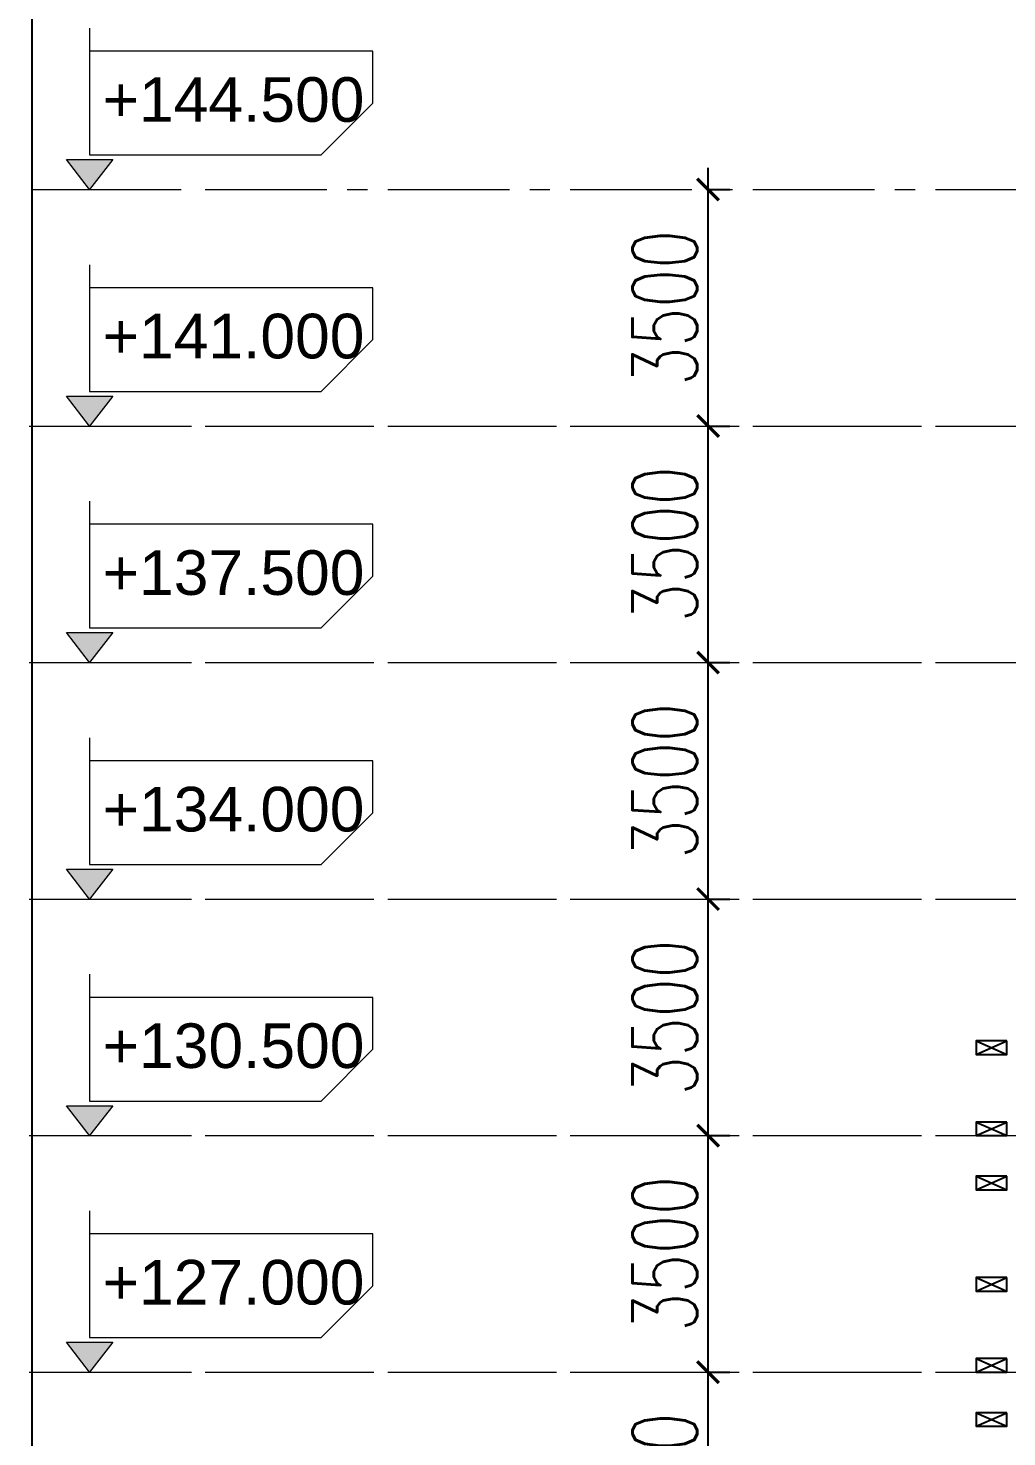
# Model space of a CAD drawing. Header units: millimetres. Extents: x 573003 to 1294762, y -9906 to 413061.
# Drawn here: x 918866 to 933340, y 140519 to 161362 of the extents above; entities that cross this region are included whole.
import ezdxf
from ezdxf.xclip import XClip

# ---------------------------------------------------------------- set-up
doc = ezdxf.new("R2010")
doc.units = ezdxf.units.MM
doc.header["$MEASUREMENT"] = 0
doc.linetypes.add('IMPORT-CE', pattern=[135, 90, -15, 15, -15])
doc.layers.get('DEFPOINTS').update_dxf_attribs({"color": 5, "lineweight": 0})
doc.layers.add('A-GRID-01$0$A-ANNO-DIMS', color=50, linetype='Continuous')
doc.layers.add('A-WALL-PATT', color=251, linetype='Continuous')
for name, color, linetype, lineweight in [('KT-Chu viet', 255, 'Continuous', 20), ('KT-Kich thuoc', 159, 'Continuous', 18), ('KT-Net cot', 2, 'Continuous', 50), ('KT-Net truc', 18, 'Continuous', 15)]:
    doc.layers.add(name, color=color, linetype=linetype, lineweight=lineweight)
doc.styles.add('DIM', font='vnsimli.shx', dxfattribs={"width": 0.7})
doc.styles.add('font unicode ccu', font='arial.ttf')
doc.dimstyles.new('CCU  KT1-320 A1', dxfattribs={"dimscale": 320, "dimtxt": 3, "dimasz": 1, "dimexe": 1, "dimexo": 0, "dimgap": 0.5, "dimtad": 1, "dimdec": 0, "dimdsep": 46, "dimtxsty": 'DIM', "dimblk1": 'ARCHTICK', "dimblk2": 'ARCHTICK', "dimsah": 1, "dimcen": 0, "dimdle": 1, "dimclrd": 256, "dimclre": 256, "dimclrt": 31, "dimadec": 0, "dimazin": 0, "dimtfac": 1, "dimtdec": 0, "dimtix": 1, "dimtmove": 1, "dimatfit": 3, "dimldrblk": 'DOT', "dimfxl": 8, "dimtolj": 1, "dimarcsym": 0})

# ---------------------------------------------------------------- blocks, each defined once
blk = doc.blocks.new('1')
at = {"layer": 'A-GRID-01$0$A-ANNO-DIMS'}
for p, q in [((-85207, -52456), (-84757, -52256)), ((-85207, -52256), (-84757, -52456))]:
    blk.add_line(p, q, dxfattribs=at)
at = {"layer": 'A-GRID-01$0$A-ANNO-DIMS', "elevation": 0}
blk.add_lwpolyline([(-84757, -52256), (-85207, -52256), (-85207, -52456), (-84757, -52456)], close=True, dxfattribs=at)
blk = doc.blocks.new('Apart Floor-NT2')
at = {"layer": 'A-GRID-01$0$A-ANNO-DIMS', "extrusion": (1.18995e-05, 4.99413e-07, 1), "rotation": 0.0003328219572763918}
for p in [(83565, 53907, 35), (83565, 53907, 17), (83565, 52707, 35), (83565, 52707, 17), (83565, 51907, 35), (83565, 51907, 17)]:
    blk.add_blockref('1', p, dxfattribs=at)
blk = doc.blocks.new('_ARCHTICK')
at = {"color": 0, "linetype": 'ByBlock', "const_width": 0.15}
blk.add_lwpolyline([(-0.5, -0.5), (0.5, 0.5)], dxfattribs=at)
blk = doc.blocks.new('*D182')
at = {"layer": 'DEFPOINTS', "color": 0, "transparency": 16777216}
for p in [(0, 127000), (0, 127000), (0, 123500)]:
    blk.add_point(p, dxfattribs=at)
at = {"layer": 'KT-Kich thuoc', "lineweight": -2, "transparency": 16777216}
for p, q in [((0, 123180), (0, 127320)), ((0, 127000), (320, 127000)), ((0, 123500), (320, 123500))]:
    blk.add_line(p, q, dxfattribs=at)
at = {"layer": 'KT-Kich thuoc', "lineweight": -2, "transparency": 16777216, "xscale": 320, "yscale": 320, "zscale": 320}
for p, rotation in [((0, 127000), 90), ((0, 123500), 270)]:
    blk.add_blockref('_ARCHTICK', p, dxfattribs=dict(at, rotation=rotation))
at = {"layer": 'KT-Kich thuoc', "color": 31, "transparency": 16777216, "insert": (-640, 125250), "char_height": 960, "attachment_point": 5, "rotation": 90, "style": 'DIM'}
blk.add_mtext('\\A1;3500', dxfattribs=at)
blk = doc.blocks.new('_Dot')
at = {"color": 0, "linetype": 'ByBlock', "lineweight": -2}
blk.add_line((-0.5, 0), (-1, 0), dxfattribs=at)
at = {"color": 0, "linetype": 'ByBlock', "const_width": 0.5}
blk.add_lwpolyline([(-0.25, 0, 1), (0.25, 0, 1)], format="xyb", close=True, dxfattribs=at)
blk = doc.blocks.new('*D183')
at = {"layer": 'DEFPOINTS', "color": 0, "transparency": 16777216}
for p in [(0, 130500), (0, 130500), (0, 127000)]:
    blk.add_point(p, dxfattribs=at)
at = {"layer": 'KT-Kich thuoc', "lineweight": -2, "transparency": 16777216}
for p, q in [((0, 126680), (0, 130820)), ((0, 130500), (320, 130500)), ((0, 127000), (320, 127000))]:
    blk.add_line(p, q, dxfattribs=at)
at = {"layer": 'KT-Kich thuoc', "lineweight": -2, "transparency": 16777216, "xscale": 320, "yscale": 320, "zscale": 320}
for p, rotation in [((0, 130500), 90), ((0, 127000), 270)]:
    blk.add_blockref('_ARCHTICK', p, dxfattribs=dict(at, rotation=rotation))
at = {"layer": 'KT-Kich thuoc', "color": 31, "transparency": 16777216, "insert": (-640, 128750), "char_height": 960, "attachment_point": 5, "rotation": 90, "style": 'DIM'}
blk.add_mtext('\\A1;3500', dxfattribs=at)
blk = doc.blocks.new('*D189')
at = {"layer": 'DEFPOINTS', "color": 0, "transparency": 16777216}
for p in [(0, 134000), (0, 134000), (0, 130500)]:
    blk.add_point(p, dxfattribs=at)
at = {"layer": 'KT-Kich thuoc', "lineweight": -2, "transparency": 16777216}
for p, q in [((0, 130180), (0, 134320)), ((0, 134000), (320, 134000)), ((0, 130500), (320, 130500))]:
    blk.add_line(p, q, dxfattribs=at)
at = {"layer": 'KT-Kich thuoc', "lineweight": -2, "transparency": 16777216, "xscale": 320, "yscale": 320, "zscale": 320}
for p, rotation in [((0, 134000), 90), ((0, 130500), 270)]:
    blk.add_blockref('_ARCHTICK', p, dxfattribs=dict(at, rotation=rotation))
at = {"layer": 'KT-Kich thuoc', "color": 31, "transparency": 16777216, "insert": (-640, 132250), "char_height": 960, "attachment_point": 5, "rotation": 90, "style": 'DIM'}
blk.add_mtext('\\A1;3500', dxfattribs=at)
blk = doc.blocks.new('*D190')
at = {"layer": 'DEFPOINTS', "color": 0, "transparency": 16777216}
for p in [(0, 137500), (0, 137500), (0, 134000)]:
    blk.add_point(p, dxfattribs=at)
at = {"layer": 'KT-Kich thuoc', "lineweight": -2, "transparency": 16777216}
for p, q in [((0, 133680), (0, 137820)), ((0, 137500), (320, 137500)), ((0, 134000), (320, 134000))]:
    blk.add_line(p, q, dxfattribs=at)
at = {"layer": 'KT-Kich thuoc', "lineweight": -2, "transparency": 16777216, "xscale": 320, "yscale": 320, "zscale": 320}
for p, rotation in [((0, 137500), 90), ((0, 134000), 270)]:
    blk.add_blockref('_ARCHTICK', p, dxfattribs=dict(at, rotation=rotation))
at = {"layer": 'KT-Kich thuoc', "color": 31, "transparency": 16777216, "insert": (-640, 135750), "char_height": 960, "attachment_point": 5, "rotation": 90, "style": 'DIM'}
blk.add_mtext('\\A1;3500', dxfattribs=at)
blk = doc.blocks.new('*D191')
at = {"layer": 'DEFPOINTS', "color": 0, "transparency": 16777216}
for p in [(0, 141000), (0, 141000), (0, 137500)]:
    blk.add_point(p, dxfattribs=at)
at = {"layer": 'KT-Kich thuoc', "lineweight": -2, "transparency": 16777216}
for p, q in [((0, 137180), (0, 141320)), ((0, 141000), (320, 141000)), ((0, 137500), (320, 137500))]:
    blk.add_line(p, q, dxfattribs=at)
at = {"layer": 'KT-Kich thuoc', "lineweight": -2, "transparency": 16777216, "xscale": 320, "yscale": 320, "zscale": 320}
for p, rotation in [((0, 141000), 90), ((0, 137500), 270)]:
    blk.add_blockref('_ARCHTICK', p, dxfattribs=dict(at, rotation=rotation))
at = {"layer": 'KT-Kich thuoc', "color": 31, "transparency": 16777216, "insert": (-640, 139250), "char_height": 960, "attachment_point": 5, "rotation": 90, "style": 'DIM'}
blk.add_mtext('\\A1;3500', dxfattribs=at)
blk = doc.blocks.new('*D192')
at = {"layer": 'DEFPOINTS', "color": 0, "transparency": 16777216}
for p in [(0, 144500), (0, 144500), (0, 141000)]:
    blk.add_point(p, dxfattribs=at)
at = {"layer": 'KT-Kich thuoc', "lineweight": -2, "transparency": 16777216}
for p, q in [((0, 140680), (0, 144820)), ((0, 144500), (320, 144500)), ((0, 141000), (320, 141000))]:
    blk.add_line(p, q, dxfattribs=at)
at = {"layer": 'KT-Kich thuoc', "lineweight": -2, "transparency": 16777216, "xscale": 320, "yscale": 320, "zscale": 320}
for p, rotation in [((0, 144500), 90), ((0, 141000), 270)]:
    blk.add_blockref('_ARCHTICK', p, dxfattribs=dict(at, rotation=rotation))
at = {"layer": 'KT-Kich thuoc', "color": 31, "transparency": 16777216, "insert": (-640, 142750), "char_height": 960, "attachment_point": 5, "rotation": 90, "style": 'DIM'}
blk.add_mtext('\\A1;3500', dxfattribs=at)
blk = doc.blocks.new('A$C61654A8E')
blk.add_hatch(color=256).paths.add_polyline_path([(-136.5, 177.5), (0, 0), (136.5, 177.5)])
blk.add_line((-341.4, 0), (341.4, 0))
for points in [[(0, 955.8), (0, 819.3)], [(-136.5, 177.5), (136.5, 177.5), (0, 0), (-136.5, 177.5)]]:
    blk.add_lwpolyline(points)
blk.add_lwpolyline([(1678, 512), (1678, 819.3), (0, 819.3), (0, 204.8), (1370.8, 204.8)], close=True)
blk = doc.blocks.new('coscaodotudong')
at = {"xscale": 0.8324273823791946, "yscale": 0.8324273823791946, "zscale": 0.8324273823791946}
blk.add_blockref('A$C61654A8E', (0, 0), dxfattribs=at)
at = {"layer": 'KT-Chu viet', "style": 'font unicode ccu'}
blk.add_attdef('%%P0.000', (64.2, 333.7), '', height=220, dxfattribs=at)
blk = doc.blocks.new('Levels')
at = {"layer": 'KT-Kich thuoc'}
for p, q in [((-9998.9, 144500), (-7793.2, 144500)), ((-9998.9, 141000, 0), (-7793.2, 141000, 0)), ((-9998.9, 137500, 0), (-7793.2, 137500, 0)), ((-9998.9, 134000, 0), (-7793.2, 134000, 0)), ((-9998.9, 130500, 0), (-7793.2, 130500, 0)), ((-9998.9, 127000, 0), (-7793.2, 127000, 0))]:
    blk.add_line(p, q, dxfattribs=at)
at = {"layer": 'KT-Net truc', "linetype": 'IMPORT-CE', "ltscale": 20, "elevation": 0}
for points in [[(-7437.9, 144500), (6189, 144500)], [(-7437.9, 141000), (6189, 141000)], [(-7437.9, 137500), (6189, 137500)], [(-7437.9, 134000), (6189, 134000)], [(-7437.9, 130500), (6189, 130500)], [(-7437.9, 127000), (6189, 127000)]]:
    blk.add_lwpolyline(points, dxfattribs=at)
at = {"layer": 'KT-Chu viet', "xscale": 3, "yscale": 3, "zscale": 3}
for p, values in [((-9146.4, 144500), {'%%P0.000': '+144.500'}), ((-9146.4, 141000, 0), {'%%P0.000': '+141.000'}), ((-9146.4, 137500, 0), {'%%P0.000': '+137.500'}), ((-9146.4, 134000, 0), {'%%P0.000': '+134.000'}), ((-9146.4, 130500, 0), {'%%P0.000': '+130.500'}), ((-9146.4, 127000, 0), {'%%P0.000': '+127.000'})]:
    blk.add_blockref('coscaodotudong', p, dxfattribs=at).add_auto_attribs(values)
at = {"layer": 'KT-Kich thuoc'}
for base, p1, p2, picture, middle in [((0, 144500), (0, 141000), (0, 144500), '*D192', (-640, 142750)), ((0, 141000), (0, 137500), (0, 141000), '*D191', (-640, 139250)), ((0, 137500), (0, 134000), (0, 137500), '*D190', (-640, 135750)), ((0, 134000), (0, 130500), (0, 134000), '*D189', (-640, 132250)), ((0, 130500), (0, 127000), (0, 130500), '*D183', (-640, 128750)), ((0, 127000), (0, 123500), (0, 127000), '*D182', (-640, 125250))]:
    dim = blk.add_linear_dim(base=base, p1=p1, p2=p2, angle=90, dimstyle='CCU  KT1-320 A1', dxfattribs=at)
    dim.commit()
    dim.dimension.update_dxf_attribs({"geometry": picture, "text_midpoint": middle})

msp = doc.modelspace()

# ---------------------------------------------------------------- linework, layer by layer
at = {"layer": 'KT-Net truc', "linetype": 'IMPORT-CE', "ltscale": 20}
for p, q in [((835779.6, 155475.6, 0), (1011270.2, 155475.6, 0)), ((835779.6, 151975.6, 0), (1011270.2, 151975.6, 0)), ((835779.6, 148475.6, 0), (1011270.2, 148475.6, 0)), ((835779.6, 144975.6, 0), (1011270.2, 144975.6, 0)), ((835779.6, 141475.6, 0), (1011270.2, 141475.6, 0))]:
    msp.add_line(p, q, dxfattribs=at)

# ---------------------------------------------------------------- block references
at = {"layer": 'A-WALL-PATT', "extrusion": (1.28234e-05, -1.60101e-05, 1)}
ref = msp.add_blockref('Levels', (928921.7, 14475.6, 12), dxfattribs=at)
XClip(ref).set_block_clipping_path([(-10000.9729920527, -14250.0002276749), (7826.2951040427, 148448.2412643412)])
at = {"layer": 'KT-Net cot', "extrusion": (-6.58568e-19, -3.84344e-07, 1)}
for p in [(934529.8, 144725.6, -25.1), (934529.8, 141225.6, -25.1)]:
    msp.add_blockref('Apart Floor-NT2', p, dxfattribs=at)

doc.saveas('drawing.dxf')
